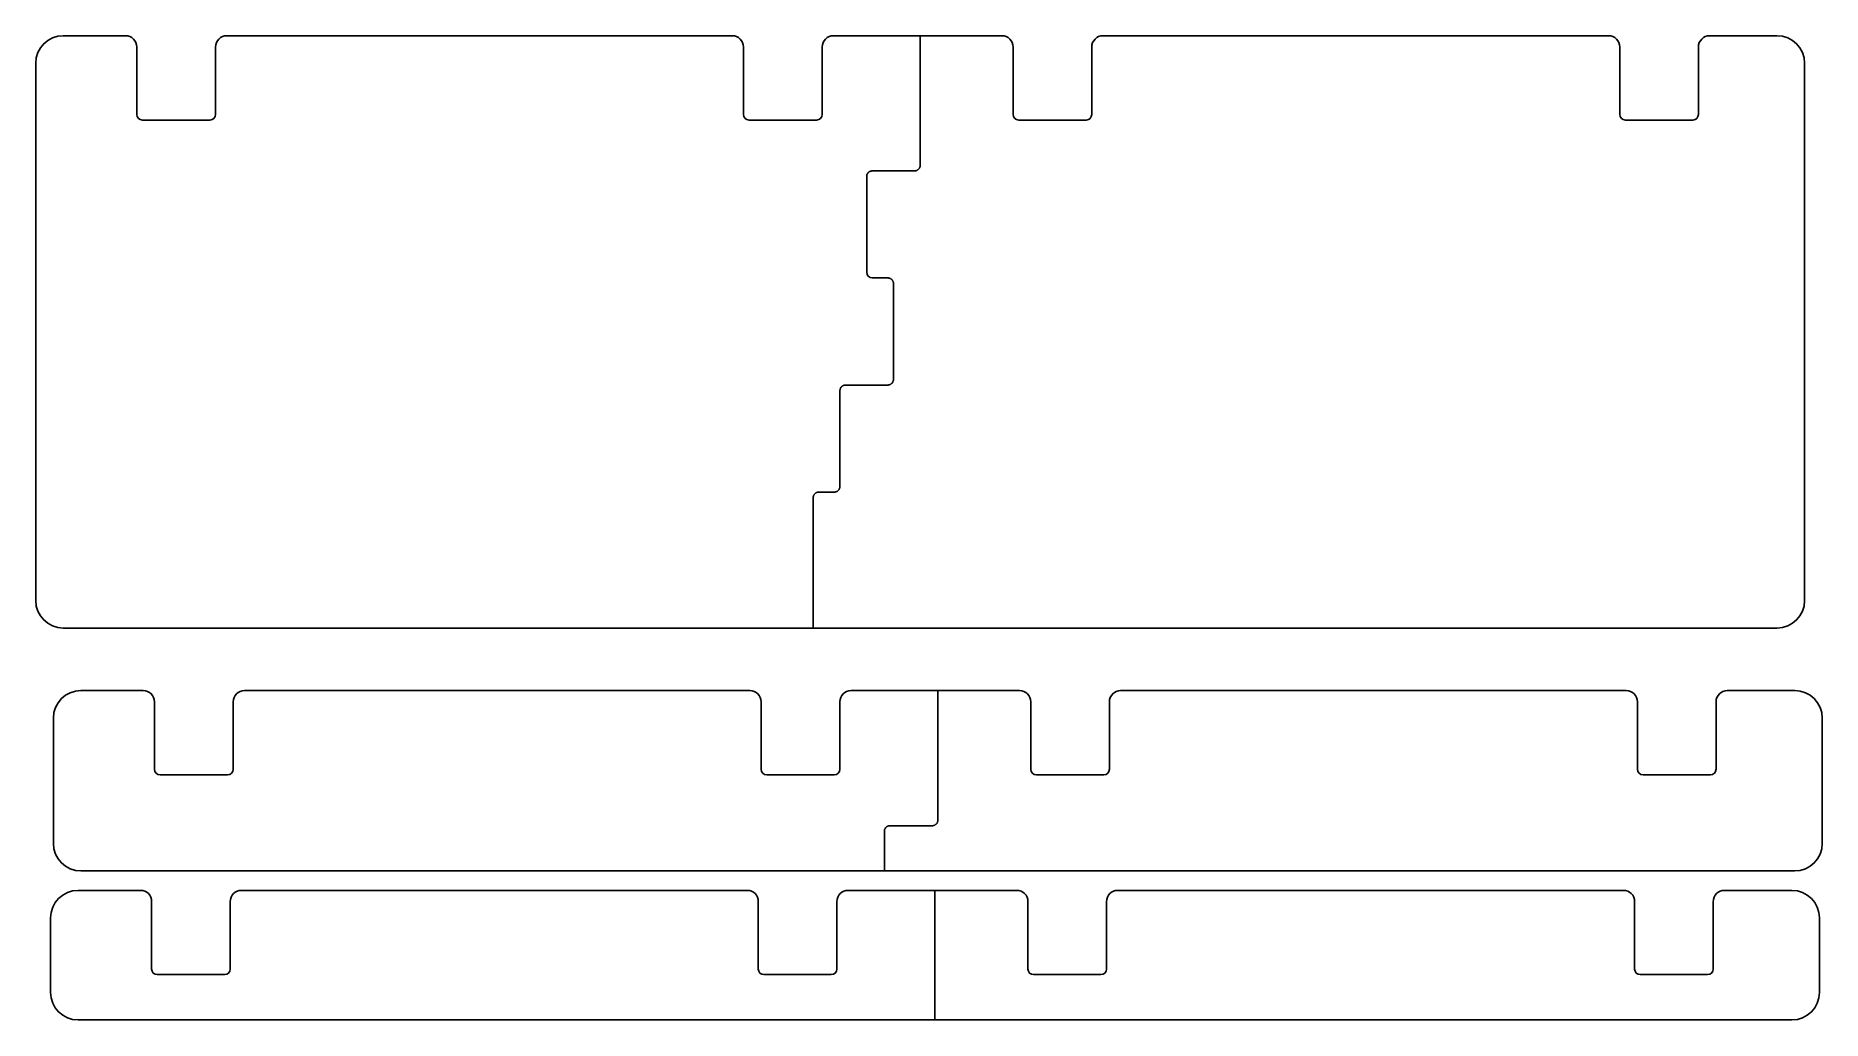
# Model space of a CAD drawing. Extents: x 1 to 319, y -284 to -109.
import ezdxf

# ---------------------------------------------------------------- set-up
doc = ezdxf.new("R2010")
doc.units = 0
doc.layers.add('BLACK', color=7, linetype='CONTINUOUS')

msp = doc.modelspace()

# ---------------------------------------------------------------- linework, layer by layer
at = {"layer": 'BLACK', "linetype": 'CONTINUOUS'}
for p, q in [((5.602, -109.28), (16.702, -109.28)), ((18.702, -111.28), (18.702, -123.28)), ((32.702, -123.28), (32.702, -111.28)), ((34.702, -109.28), (124.702, -109.28)), ((126.702, -111.28), (126.702, -123.28)), ((140.702, -123.28), (140.702, -111.28)), ((142.702, -109.28), (158.155, -109.28)), ((158.155, -132.334), (158.155, -109.28)), ((158.155, -109.28), (172.702, -109.28)), ((174.702, -111.28), (174.702, -123.28)), ((188.702, -123.28), (188.702, -111.28)), ((190.702, -109.28), (280.702, -109.28)), ((282.702, -111.28), (282.702, -123.28)), ((296.702, -123.28), (296.702, -111.28)), ((298.702, -109.28), (310.704, -109.28)), ((0.702, -114.18), (0.702, -209.78)), ((315.604, -209.78), (315.604, -114.18)), ((19.702, -124.28), (31.702, -124.28)), ((127.702, -124.28), (139.702, -124.28)), ((175.702, -124.28), (187.702, -124.28)), ((283.702, -124.28), (295.702, -124.28)), ((149.028, -133.539), (148.972, -133.585)), ((149.087, -133.497), (149.028, -133.539)), ((149.15, -133.459), (149.087, -133.497)), ((149.219, -133.425), (149.15, -133.459)), ((149.29, -133.395), (149.219, -133.425)), ((149.366, -133.371), (149.29, -133.395)), ((149.447, -133.352), (149.366, -133.371)), ((149.536, -133.34), (149.447, -133.352)), ((149.633, -133.335), (149.536, -133.34)), ((149.631, -133.335), (157.157, -133.335)), ((157.158, -133.335), (157.257, -133.33)), ((157.257, -133.33), (157.345, -133.318)), ((157.345, -133.318), (157.427, -133.298)), ((157.427, -133.298), (157.503, -133.274)), ((157.503, -133.274), (157.574, -133.245)), ((157.574, -133.245), (157.643, -133.21)), ((157.643, -133.21), (157.707, -133.171)), ((157.707, -133.171), (157.766, -133.129)), ((157.766, -133.129), (157.821, -133.083)), ((157.821, -133.083), (157.873, -133.034)), ((157.873, -133.034), (157.921, -132.981)), ((157.921, -132.981), (157.968, -132.921)), ((157.968, -132.921), (158.01, -132.859)), ((158.01, -132.859), (158.047, -132.792)), ((158.047, -132.792), (158.079, -132.724)), ((158.079, -132.724), (158.107, -132.651)), ((158.107, -132.651), (158.13, -132.571)), ((158.13, -132.571), (158.146, -132.487)), ((158.146, -132.487), (158.156, -132.396)), ((158.156, -132.396), (158.158, -132.335)), ((148.63, -151.382), (148.63, -134.333)), ((148.635, -134.267), (148.633, -134.335)), ((148.646, -134.171), (148.635, -134.267)), ((148.663, -134.088), (148.646, -134.171)), ((148.687, -134.011), (148.663, -134.088)), ((148.715, -133.938), (148.687, -134.011)), ((148.749, -133.867), (148.715, -133.938)), ((148.786, -133.802), (148.749, -133.867)), ((148.827, -133.742), (148.786, -133.802)), ((148.872, -133.686), (148.827, -133.742)), ((148.92, -133.633), (148.872, -133.686)), ((148.972, -133.585), (148.92, -133.633)), ((152.392, -152.382), (149.63, -152.382)), ((152.459, -152.385), (152.394, -152.383)), ((152.55, -152.395), (152.459, -152.385)), ((152.634, -152.412), (152.55, -152.395)), ((152.714, -152.435), (152.634, -152.412)), ((152.788, -152.463), (152.714, -152.435)), ((152.856, -152.496), (152.788, -152.463)), ((152.92, -152.532), (152.856, -152.496)), ((152.981, -152.574), (152.92, -152.532)), ((153.038, -152.618), (152.981, -152.574)), ((153.091, -152.666), (153.038, -152.618)), ((153.14, -152.717), (153.091, -152.666)), ((153.187, -152.773), (153.14, -152.717)), ((153.229, -152.833), (153.187, -152.773)), ((153.268, -152.897), (153.229, -152.833)), ((153.302, -152.964), (153.268, -152.897)), ((153.332, -153.037), (153.302, -152.964)), ((153.357, -153.114), (153.332, -153.037)), ((153.376, -153.196), (153.357, -153.114)), ((153.389, -153.286), (153.376, -153.196)), ((153.394, -153.383), (153.389, -153.286)), ((153.393, -170.434), (153.393, -153.381)), ((144.156, -171.733), (144.108, -171.786)), ((144.208, -171.685), (144.156, -171.733)), ((144.264, -171.639), (144.208, -171.685)), ((144.323, -171.597), (144.264, -171.639)), ((144.386, -171.559), (144.323, -171.597)), ((144.455, -171.525), (144.386, -171.559)), ((144.526, -171.496), (144.455, -171.525)), ((144.602, -171.471), (144.526, -171.496)), ((144.683, -171.452), (144.602, -171.471)), ((144.772, -171.44), (144.683, -171.452)), ((144.869, -171.435), (144.772, -171.44)), ((144.866, -171.435), (152.392, -171.435)), ((152.394, -171.435), (152.493, -171.43)), ((152.493, -171.43), (152.581, -171.418)), ((152.581, -171.418), (152.663, -171.399)), ((152.663, -171.399), (152.739, -171.374)), ((152.739, -171.374), (152.81, -171.345)), ((152.81, -171.345), (152.879, -171.31)), ((152.879, -171.31), (152.943, -171.271)), ((152.943, -171.271), (153.002, -171.229)), ((153.002, -171.229), (153.057, -171.183)), ((153.057, -171.183), (153.109, -171.134)), ((153.109, -171.134), (153.157, -171.081)), ((153.157, -171.081), (153.204, -171.021)), ((153.204, -171.021), (153.246, -170.959)), ((153.246, -170.959), (153.283, -170.893)), ((153.283, -170.893), (153.315, -170.824)), ((153.315, -170.824), (153.343, -170.751)), ((153.343, -170.751), (153.366, -170.671)), ((153.366, -170.671), (153.382, -170.587)), ((153.382, -170.587), (153.392, -170.496)), ((153.392, -170.496), (153.394, -170.435)), ((143.868, -189.484), (143.868, -172.433)), ((143.871, -172.367), (143.869, -172.435)), ((143.882, -172.271), (143.871, -172.367)), ((143.899, -172.188), (143.882, -172.271)), ((143.922, -172.111), (143.899, -172.188)), ((143.951, -172.038), (143.922, -172.111)), ((143.985, -171.967), (143.951, -172.038)), ((144.022, -171.902), (143.985, -171.967)), ((144.063, -171.842), (144.022, -171.902)), ((144.108, -171.786), (144.063, -171.842)), ((139.395, -190.783), (139.347, -190.836)), ((139.447, -190.735), (139.395, -190.783)), ((139.503, -190.689), (139.447, -190.735)), ((139.562, -190.647), (139.503, -190.689)), ((139.625, -190.609), (139.562, -190.647)), ((139.694, -190.575), (139.625, -190.609)), ((139.765, -190.546), (139.694, -190.575)), ((139.841, -190.521), (139.765, -190.546)), ((139.922, -190.502), (139.841, -190.521)), ((140.011, -190.49), (139.922, -190.502)), ((140.108, -190.485), (140.011, -190.49)), ((140.106, -190.485), (142.867, -190.485)), ((142.869, -190.485), (142.968, -190.48)), ((142.968, -190.48), (143.056, -190.468)), ((143.056, -190.468), (143.138, -190.449)), ((143.138, -190.449), (143.214, -190.424)), ((143.214, -190.424), (143.285, -190.395)), ((143.285, -190.395), (143.354, -190.36)), ((143.354, -190.36), (143.418, -190.321)), ((143.418, -190.321), (143.477, -190.279)), ((143.477, -190.279), (143.532, -190.233)), ((143.532, -190.233), (143.584, -190.184)), ((143.584, -190.184), (143.632, -190.131)), ((143.632, -190.131), (143.679, -190.071)), ((143.679, -190.071), (143.721, -190.009)), ((143.721, -190.009), (143.758, -189.943)), ((143.758, -189.943), (143.79, -189.874)), ((143.79, -189.874), (143.818, -189.801)), ((143.818, -189.801), (143.841, -189.721)), ((143.841, -189.721), (143.857, -189.637)), ((143.857, -189.637), (143.867, -189.546)), ((143.867, -189.546), (143.869, -189.485)), ((139.105, -214.68), (139.105, -191.483)), ((139.11, -191.417), (139.108, -191.485)), ((139.121, -191.321), (139.11, -191.417)), ((139.138, -191.238), (139.121, -191.321)), ((139.162, -191.161), (139.138, -191.238)), ((139.19, -191.088), (139.162, -191.161)), ((139.224, -191.017), (139.19, -191.088)), ((139.261, -190.952), (139.224, -191.017)), ((139.302, -190.892), (139.261, -190.952)), ((139.347, -190.836), (139.302, -190.892)), ((5.602, -214.68), (139.105, -214.68)), ((139.105, -214.68), (310.704, -214.68)), ((8.746, -225.806), (19.846, -225.806)), ((37.846, -225.806), (127.846, -225.806)), ((145.846, -225.806), (161.299, -225.806)), ((161.299, -225.806), (175.846, -225.806)), ((161.299, -248.86), (161.299, -225.806)), ((193.846, -225.806), (283.846, -225.806)), ((301.846, -225.806), (313.848, -225.806)), ((21.846, -227.806), (21.846, -239.806)), ((35.846, -239.806), (35.846, -227.806)), ((129.846, -227.806), (129.846, -239.806)), ((143.846, -239.806), (143.846, -227.806)), ((177.846, -227.806), (177.846, -239.806)), ((191.846, -239.806), (191.846, -227.806)), ((285.846, -227.806), (285.846, -239.806)), ((299.846, -239.806), (299.846, -227.806)), ((3.846, -230.706), (3.846, -253.008)), ((318.748, -253.008), (318.748, -230.706)), ((22.846, -240.806), (34.846, -240.806)), ((130.846, -240.806), (142.846, -240.806)), ((178.846, -240.806), (190.846, -240.806)), ((286.846, -240.806), (298.846, -240.806)), ((151.774, -257.908), (151.774, -250.859)), ((151.779, -250.793), (151.777, -250.861)), ((151.79, -250.697), (151.779, -250.793)), ((151.807, -250.614), (151.79, -250.697)), ((151.831, -250.536), (151.807, -250.614)), ((151.859, -250.464), (151.831, -250.536)), ((151.893, -250.393), (151.859, -250.464)), ((151.93, -250.328), (151.893, -250.393)), ((151.971, -250.268), (151.93, -250.328)), ((152.016, -250.212), (151.971, -250.268)), ((152.064, -250.159), (152.016, -250.212)), ((152.116, -250.111), (152.064, -250.159)), ((152.172, -250.065), (152.116, -250.111)), ((152.231, -250.023), (152.172, -250.065)), ((152.294, -249.985), (152.231, -250.023)), ((152.363, -249.95), (152.294, -249.985)), ((152.434, -249.921), (152.363, -249.95)), ((152.51, -249.897), (152.434, -249.921)), ((152.591, -249.878), (152.51, -249.897)), ((152.68, -249.866), (152.591, -249.878)), ((152.777, -249.861), (152.68, -249.866)), ((152.775, -249.861), (160.301, -249.861)), ((160.302, -249.861), (160.401, -249.856)), ((160.401, -249.856), (160.489, -249.844)), ((160.489, -249.844), (160.571, -249.825)), ((160.571, -249.825), (160.647, -249.8)), ((160.647, -249.8), (160.718, -249.77)), ((160.718, -249.77), (160.787, -249.736)), ((160.787, -249.736), (160.851, -249.697)), ((160.851, -249.697), (160.91, -249.655)), ((160.91, -249.655), (160.965, -249.609)), ((160.965, -249.609), (161.017, -249.559)), ((161.017, -249.559), (161.065, -249.507)), ((161.065, -249.507), (161.112, -249.447)), ((161.112, -249.447), (161.154, -249.385)), ((161.154, -249.385), (161.191, -249.319)), ((161.191, -249.319), (161.223, -249.25)), ((161.223, -249.25), (161.251, -249.177)), ((161.251, -249.177), (161.274, -249.097)), ((161.274, -249.097), (161.29, -249.013)), ((161.29, -249.013), (161.3, -248.922)), ((161.3, -248.922), (161.302, -248.861)), ((8.746, -257.908), (142.249, -257.908)), ((142.249, -257.908), (313.848, -257.908)), ((8.238, -261.366), (19.338, -261.366)), ((21.338, -263.366), (21.338, -275.366)), ((35.338, -275.366), (35.338, -263.366)), ((37.338, -261.366), (127.338, -261.366)), ((129.338, -263.366), (129.338, -275.366)), ((143.338, -275.366), (143.338, -263.366)), ((145.338, -261.366), (160.791, -261.366)), ((160.791, -261.366), (175.338, -261.366)), ((160.791, -284.42), (160.791, -261.366)), ((177.338, -263.366), (177.338, -275.366)), ((191.338, -275.366), (191.338, -263.366)), ((193.338, -261.366), (283.338, -261.366)), ((285.338, -263.366), (285.338, -275.366)), ((299.338, -275.366), (299.338, -263.366)), ((301.338, -261.366), (313.34, -261.366)), ((3.338, -266.266), (3.338, -279.52)), ((318.24, -279.52), (318.24, -266.266)), ((22.338, -276.366), (34.338, -276.366)), ((130.338, -276.366), (142.338, -276.366)), ((178.338, -276.366), (190.338, -276.366)), ((286.338, -276.366), (298.338, -276.366)), ((8.238, -284.42), (313.34, -284.42)), ((160.792, -284.482), (160.794, -284.421))]:
    msp.add_line(p, q, dxfattribs=at)
at = {"layer": 'BLACK'}
for centre, radius, start, end in [((5.602, -114.18), 4.9, 90, 180), ((16.702, -111.28), 2, 0, 90), ((34.702, -111.28), 2, 90, 180), ((124.702, -111.28), 2, 0, 90), ((142.702, -111.28), 2, 90, 180), ((172.702, -111.28), 2, 0, 90), ((190.702, -111.28), 2, 90, 180), ((280.702, -111.28), 2, 0, 90), ((298.702, -111.28), 2, 90, 180), ((310.704, -114.18), 4.9, 0, 90), ((19.702, -123.28), 1, -180, -90), ((31.702, -123.28), 1, -90, 0), ((127.702, -123.28), 1, -180, -90), ((139.702, -123.28), 1, -90, 0), ((175.702, -123.28), 1, -180, -90), ((187.702, -123.28), 1, -90, 0), ((283.702, -123.28), 1, -180, -90), ((295.702, -123.28), 1, -90, 0), ((149.63, -151.382), 1, -180, -90), ((5.602, -209.78), 4.9, 180, 270), ((310.704, -209.78), 4.9, -90, 0), ((8.746, -230.706), 4.9, 90, 180), ((19.846, -227.806), 2, 0, 90), ((37.846, -227.806), 2, 90, 180), ((127.846, -227.806), 2, 0, 90), ((145.846, -227.806), 2, 90, 180), ((175.846, -227.806), 2, 0, 90), ((193.846, -227.806), 2, 90, 180), ((283.846, -227.806), 2, 0, 90), ((301.846, -227.806), 2, 90, 180), ((313.848, -230.706), 4.9, 0, 90), ((22.846, -239.806), 1, 180, 270), ((34.846, -239.806), 1, -90, 0), ((130.846, -239.806), 1, 180, 270), ((142.846, -239.806), 1, -90, 0), ((178.846, -239.806), 1, 180, 270), ((190.846, -239.806), 1, -90, 0), ((286.846, -239.806), 1, 180, 270), ((298.846, -239.806), 1, -90, 0), ((8.746, -253.008), 4.9, 180, 270), ((313.848, -253.008), 4.9, -90, 0), ((8.238, -266.266), 4.9, 90, 180), ((19.338, -263.366), 2, 0, 90), ((37.338, -263.366), 2, 90, 180), ((127.338, -263.366), 2, 0, 90), ((145.338, -263.366), 2, 90, 180), ((175.338, -263.366), 2, 0, 90), ((193.338, -263.366), 2, 90, 180), ((283.338, -263.366), 2, 0, 90), ((301.338, -263.366), 2, 90, 180), ((313.34, -266.266), 4.9, 0, 90), ((22.338, -275.366), 1, 180, 270), ((34.338, -275.366), 1, -90, 0), ((130.338, -275.366), 1, 180, 270), ((142.338, -275.366), 1, -90, 0), ((178.338, -275.366), 1, 180, 270), ((190.338, -275.366), 1, -90, 0), ((286.338, -275.366), 1, 180, 270), ((298.338, -275.366), 1, -90, 0), ((8.238, -279.52), 4.9, 180, 270), ((313.34, -279.52), 4.9, -90, 0)]:
    msp.add_arc(centre, radius, start, end, dxfattribs=at)

doc.saveas('drawing.dxf')
